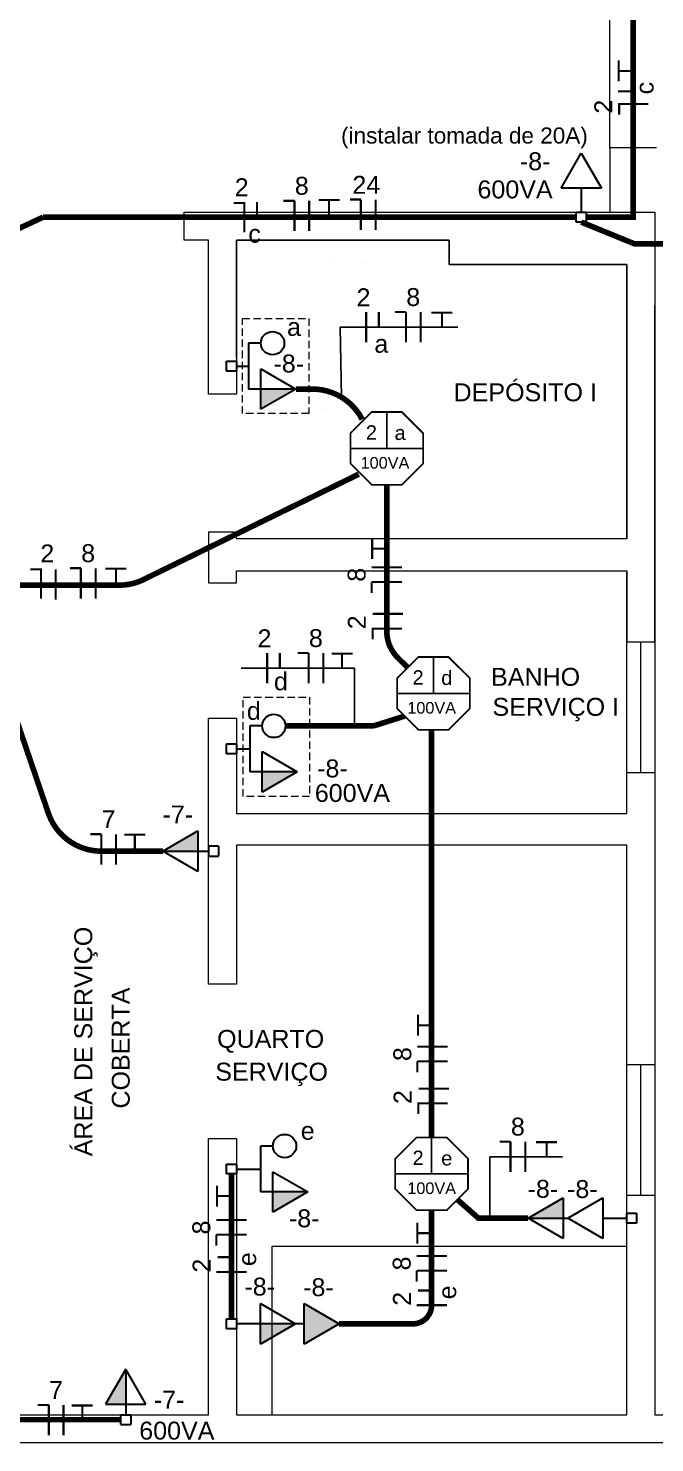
# Model space of a CAD drawing. Header units: millimetres. Extents: x 6597 to 20911, y -10306 to -132.
# Drawn here: x 14846 to 15182, y -6660 to -5903 of the extents above; entities that cross this region are included whole.
import ezdxf

# ---------------------------------------------------------------- set-up
doc = ezdxf.new("R2010")
doc.units = ezdxf.units.MM
doc.header["$LTSCALE"] = 25
doc.header["$MEASUREMENT"] = 0
for name, pattern in [('DASHDOT2', [12.7, 6.35, -3.175, 0, -3.175]), ('Dashed', [0.75, 0.5, -0.25]), ('HIDDEN', [9.525, 6.35, -3.175])]:
    doc.linetypes.add(name, pattern=pattern)
for name, color, linetype in [('CIRCUITOS', 7, 'Continuous'), ('Iluminação1', 1, 'Continuous'), ('MAAI - VEGETAÇÃO', 106, 'Continuous')]:
    doc.layers.add(name, color=color, linetype=linetype)
for name, color, linetype, lineweight in [('EL-Condutos', 5, 'Continuous', 30), ('MAAI - ALVENARIA', 7, 'Continuous', 0), ('P-SIMBOL', 1, 'Continuous', 30), ('TEXTO', 7, 'Continuous', 30), ('TOMADAS', 1, 'Continuous', 20)]:
    doc.layers.add(name, color=color, linetype=linetype, lineweight=lineweight)
doc.styles.add('Arial', font='arial.ttf')

msp = doc.modelspace()

# ---------------------------------------------------------------- hatches: boundary and pattern name
at = {"layer": 'P-SIMBOL', "linetype": 'Continuous'}
for points in [[(14970.98, -6096.12), (14989.73, -6096.12), (14970.98, -6106.94)], [(14971.63, -6301.12), (14990.38, -6301.12), (14971.63, -6311.94)], [(14937.23, -6343.61), (14918.48, -6343.61), (14937.23, -6332.78)], [(14977.41, -6526.12), (14996.16, -6526.12), (14977.41, -6536.94)], [(15132.81, -6540.15), (15114.06, -6540.15), (15132.81, -6529.32)], [(14970.66, -6596.74), (14989.41, -6596.74), (14970.66, -6607.57)], [(14898.55, -6639.78), (14898.55, -6621.03), (14887.72, -6639.78)]]:
    msp.add_hatch(color=256, dxfattribs=at).paths.add_polyline_path(points)
at = {"layer": 'TOMADAS'}
h = msp.add_hatch(color=1, dxfattribs=at)
h.dxf.hatch_style = 1
h.paths.add_polyline_path([(14994.07, -6585.92), (14994.07, -6607.57), (15012.82, -6596.74)])

# ---------------------------------------------------------------- linework, layer by layer
at = {"layer": 'CIRCUITOS'}
for p, q in [((15076.45, -6063), (15013.4, -6063)), ((15013.4, -6063), (15014.17, -6100.51)), ((15021.14, -6245.64), (14960.37, -6245.64)), ((15021.14, -6245.64), (15021.14, -6276.52)), ((15132.48, -6507.29), (15093.51, -6507.29)), ((15093.51, -6507.29), (15093.51, -6540.15))]:
    msp.add_line(p, q, dxfattribs=at)
for points, const_width in [([(15162.52, -5931.35), (15162.52, -5920.1)], 1.11), ([(15162.52, -5925.72), (15170.36, -5925.72)], 1.11), ([(15162.23, -5936.68), (15170.36, -5936.68)], 1.16), ([(15162.23, -5943.47), (15178.49, -5943.47)], 1.16), ([(15162.23, -5943.47), (15178.49, -5943.47)], 1.16), ([(15162.8, -5949.22), (15162.8, -5943.3)], 1.16), ([(14956.34, -5996.49), (14962.25, -5996.49)], 1.16), ([(14962.08, -5995.92), (14962.08, -6012.18)], 1.16), ([(14962.08, -5995.92), (14962.08, -6012.18)], 1.16), ([(14968.87, -5995.92), (14968.87, -6004.05)], 1.16), ([(14983.04, -5995.29), (14988.95, -5995.29)], 1.16), ([(14988.95, -5995.29), (14988.95, -6011.55)], 1.16), ([(14996.82, -5995.29), (14996.82, -6011.55)], 1.16), ([(15001.84, -5994.89), (15013.08, -5994.89)], 1.11), ([(15007.46, -5994.89), (15007.46, -6002.73)], 1.11), ([(15018.59, -5994.6), (15024.5, -5994.6)], 1.16), ([(15024.5, -5994.6), (15024.5, -6010.86)], 1.16), ([(15032.37, -5994.6), (15032.37, -6010.86)], 1.16), ([(15027.31, -6054.87), (15027.31, -6071.13)], 1.16), ([(15027.31, -6054.87), (15027.31, -6071.13)], 1.16), ([(15034.11, -6054.87), (15034.11, -6063)], 1.16), ([(15042.72, -6054.87), (15048.63, -6054.87)], 1.16), ([(15048.63, -6054.87), (15048.63, -6071.13)], 1.16), ([(15056.5, -6054.87), (15056.5, -6071.13)], 1.16), ([(15062.3, -6055.16), (15073.55, -6055.16)], 1.11), ([(15067.92, -6055.16), (15067.92, -6063)], 1.11), ([(15030.52, -6187.16), (15030.52, -6175.91)], 1.11), ([(15030.52, -6181.54), (15038.36, -6181.54)], 1.11), ([(14847.43, -6192.62), (14853.34, -6192.62)], 1.16), ([(14853.17, -6192.05), (14853.17, -6208.31)], 1.16), ([(14853.17, -6192.05), (14853.17, -6208.31)], 1.16), ([(14861.03, -6192.68), (14861.03, -6208.94)], 1.16), ([(14868.63, -6192.04), (14874.54, -6192.04)], 1.16), ([(14874.54, -6192.04), (14874.54, -6208.31)], 1.16), ([(14882.41, -6192.04), (14882.41, -6208.31)], 1.16), ([(14887.7, -6192.34), (14898.94, -6192.34)], 1.11), ([(14893.32, -6192.34), (14893.32, -6200.18)], 1.11), ([(15030.22, -6191.59), (15046.49, -6191.59)], 1.16), ([(15030.22, -6199.45), (15046.49, -6199.45)], 1.16), ([(15030.22, -6205.36), (15030.22, -6199.45)], 1.16), ([(15030.86, -6216.53), (15047.12, -6216.53)], 1.16), ([(15030.23, -6224.39), (15046.49, -6224.39)], 1.16), ([(15030.23, -6224.39), (15046.49, -6224.39)], 1.16), ([(15030.8, -6230.14), (15030.8, -6224.22)], 1.16), ([(14974.28, -6237.51), (14974.28, -6253.77)], 1.16), ([(14974.28, -6237.51), (14974.28, -6253.77)], 1.16), ([(14981.07, -6237.51), (14981.07, -6245.64)], 1.16), ([(14990.56, -6237.51), (14996.48, -6237.51)], 1.16), ([(14996.48, -6237.51), (14996.48, -6253.77)], 1.16), ([(15004.34, -6237.51), (15004.34, -6253.77)], 1.16), ([(15008.77, -6237.8), (15020.01, -6237.8)], 1.11), ([(15014.39, -6237.8), (15014.39, -6245.64)], 1.11), ([(14879.59, -6334.51), (14885.5, -6334.51)], 1.16), ([(14885.5, -6334.51), (14885.5, -6350.78)], 1.16), ([(14893.37, -6334.52), (14893.37, -6350.78)], 1.16), ([(14897.8, -6334.81), (14909.04, -6334.81)], 1.11), ([(14903.42, -6334.81), (14903.42, -6342.65)], 1.11), ([(15055.02, -6442.48), (15055.02, -6431.23)], 1.11), ([(15055.02, -6436.85), (15062.86, -6436.85)], 1.11), ([(15054.72, -6448.3), (15070.99, -6448.3)], 1.16), ([(15054.72, -6456.16), (15070.99, -6456.16)], 1.16), ([(15054.72, -6462.08), (15054.72, -6456.16)], 1.16), ([(15055.36, -6470.8), (15071.62, -6470.8)], 1.16), ([(15054.73, -6478.66), (15070.99, -6478.66)], 1.16), ([(15054.73, -6478.66), (15070.99, -6478.66)], 1.16), ([(15055.3, -6484.4), (15055.3, -6478.49)], 1.16), ([(15098.75, -6499.16), (15104.66, -6499.16)], 1.16), ([(15104.66, -6499.16), (15104.66, -6515.42)], 1.16), ([(15112.52, -6499.16), (15112.52, -6515.42)], 1.16), ([(15118.33, -6499.45), (15129.57, -6499.45)], 1.11), ([(15123.95, -6499.45), (15123.95, -6507.29)], 1.11), ([(14947.36, -6533.96), (14947.36, -6522.72)], 1.11), ([(14947.36, -6528.34), (14955.2, -6528.34)], 1.11), ([(14947.07, -6541.15), (14963.34, -6541.15)], 1.16), ([(15054.67, -6553.79), (15054.67, -6542.54)], 1.11), ([(14947.07, -6549.01), (14963.33, -6549.01)], 1.16), ([(14947.07, -6554.92), (14947.07, -6549.01)], 1.16), ([(15054.67, -6548.17), (15062.51, -6548.17)], 1.11), ([(15054.38, -6560.43), (15070.64, -6560.43)], 1.16), ([(14947.71, -6561.07), (14955.2, -6561.07)], 1.16), ([(14947.07, -6568.94), (14963.34, -6568.94)], 1.16), ([(14947.07, -6568.94), (14963.34, -6568.94)], 1.16), ([(15054.38, -6568.29), (15070.64, -6568.29)], 1.16), ([(15054.38, -6574.21), (15054.38, -6568.29)], 1.16), ([(15055.01, -6578.84), (15062.36, -6578.84)], 1.16), ([(15054.38, -6586.7), (15070.64, -6586.7)], 1.16), ([(15054.38, -6586.7), (15070.64, -6586.7)], 1.16), ([(14851.46, -6640.19), (14857.38, -6640.19)], 1.16), ([(14857.38, -6640.19), (14857.38, -6656.45)], 1.16), ([(14865.24, -6640.19), (14865.24, -6656.45)], 1.16), ([(14869.67, -6640.48), (14880.91, -6640.48)], 1.11), ([(14875.29, -6640.48), (14875.29, -6648.32)], 1.11)]:
    msp.add_lwpolyline(points, dxfattribs=dict(at, const_width=const_width))
at = {"layer": 'EL-Condutos', "const_width": 3}
for points in [[(15145.17, -6004.05), (15170.36, -6004.05), (15170.36, -5851.9)], [(15062.36, -6278.61), (15062.36, -6496.9)], [(14955.2, -6516.47), (14955.2, -6594.09)], [(15114.06, -6540.15), (15087.44, -6540.15), (15076.15, -6530.19)], [(14809.01, -6648.05), (14895.9, -6648.05)]]:
    msp.add_lwpolyline(points, dxfattribs=at)
at = {"layer": 'EL-Condutos', "linetype": 'Dashed', "const_width": 3}
for points in [[(14833.51, -6013.75), (14854.31, -6004.05)], [(15139.86, -6004.05), (14854.31, -6004.05)], [(15142.52, -6006.7), (15171, -6018.33), (15244.53, -6018.33)]]:
    msp.add_lwpolyline(points, dxfattribs=at)
at = {"layer": 'EL-Condutos', "const_width": 3}
for points in [[(14989.73, -6096.12), (14998.55, -6096.12, -0.280878), (15025.22, -6112.38), (15025.22, -6112.38)], [(14825.87, -6201.14), (14895.07, -6201.14, 0.127581), (14909.65, -6197.36), (15023.36, -6141.69)], [(15038.36, -6147.4), (15038.36, -6225.84, 0.199309), (15044.24, -6240), (15049.57, -6245.32)], [(14820.16, -6214.93), (14857.27, -6323.76, 0.31633), (14885.5, -6343.61), (14918.48, -6343.61)], [(14984.13, -6276.52), (15029.74, -6276.52, 0.076901), (15032.76, -6276.05), (15047.92, -6271.25)], [(15062.36, -6535.9), (15062.36, -6586.74, -0.414214), (15052.36, -6596.74), (15012.82, -6596.74)]]:
    msp.add_lwpolyline(points, format="xyb", dxfattribs=at)
at = {"layer": 'Iluminação1'}
for p, q in [((15038.36, -6108.4), (15038.36, -6127.9)), ((15018.86, -6127.9), (15057.86, -6127.9)), ((15063.36, -6239.61), (15063.36, -6259.11)), ((15043.86, -6259.11), (15082.86, -6259.11)), ((15062.36, -6496.9), (15062.36, -6516.4)), ((15042.86, -6516.4), (15081.86, -6516.4))]:
    msp.add_line(p, q, dxfattribs=at)
at = {"layer": 'Iluminação1', "const_width": 0.91}
for points in [[(15030.28, -6108.4), (15018.86, -6119.82), (15018.86, -6135.98), (15030.28, -6147.4), (15046.43, -6147.4), (15057.86, -6135.98), (15057.86, -6119.82), (15046.43, -6108.4)], [(15055.28, -6239.61), (15043.86, -6251.03), (15043.86, -6267.19), (15055.28, -6278.61), (15071.43, -6278.61), (15082.86, -6267.19), (15082.86, -6251.03), (15071.43, -6239.61)], [(15054.28, -6496.9), (15042.86, -6508.32), (15042.86, -6524.48), (15054.28, -6535.9), (15070.43, -6535.9), (15081.86, -6524.48), (15081.86, -6508.32), (15070.43, -6496.9)]]:
    msp.add_lwpolyline(points, close=True, dxfattribs=at)
at = {"layer": 'MAAI - ALVENARIA', "ltscale": 0.025}
msp.add_line((15157.86, -5966.9), (15157.86, -5428.9), dxfattribs=at)
at = {"layer": 'MAAI - ALVENARIA'}
for p, q in [((15182.86, -5966.9), (15157.86, -5966.9)), ((15181.86, -5966.9), (15157.86, -5966.9)), ((15157.86, -5966.9), (15157.86, -6001.4)), ((14929.86, -6016.4), (14929.86, -6001.4)), ((14929.86, -6001.4), (15181.86, -6001.4)), ((15157.86, -6001.4), (15181.86, -6001.4)), ((15181.86, -6001.4), (15181.86, -6086.4)), ((14942.86, -6016.4), (14929.86, -6016.4)), ((14942.86, -6098.82), (14942.86, -6016.4)), ((14957.86, -6079.4), (14957.86, -6016.4)), ((14957.86, -6016.4), (15071.86, -6016.4)), ((15071.86, -6016.4), (14957.86, -6016.4)), ((14957.86, -6016.4), (14957.86, -6098.82)), ((15071.86, -6016.4), (15071.86, -6029.4)), ((15071.86, -6029.4), (15071.86, -6016.4)), ((15071.86, -6029.4), (15166.86, -6029.4)), ((15166.86, -6029.4), (15071.86, -6029.4)), ((15166.86, -6029.4), (15166.86, -6079.4)), ((15166.86, -6086.4), (15166.86, -6029.4)), ((15166.86, -6176.4), (15166.86, -6051.52)), ((15166.86, -6051.52), (15166.86, -6176.4)), ((15181.86, -6231.4), (15181.86, -6051.52)), ((15181.86, -6051.52), (15181.86, -6340.4)), ((15166.86, -6176.4), (15166.86, -6079.4)), ((15181.86, -6086.4), (15181.86, -6086.4)), ((14957.86, -6098.82), (14942.86, -6098.82)), ((14957.86, -6172.82), (14942.94, -6172.82)), ((14942.94, -6172.82), (14942.94, -6176.4)), ((14957.86, -6176.4), (14957.86, -6172.82)), ((14942.94, -6176.4), (14942.86, -6193.4)), ((14957.86, -6176.4), (14957.94, -6176.4)), ((14957.94, -6176.4), (14957.86, -6176.4)), ((14957.86, -6176.4), (14957.86, -6176.4)), ((15166.86, -6176.4), (14957.86, -6176.4)), ((14942.86, -6193.4), (14942.86, -6193.4)), ((14942.86, -6193.4), (14942.86, -6199.82)), ((14957.86, -6199.82), (14957.86, -6193.4)), ((14957.86, -6193.4), (14957.86, -6193.4)), ((14957.86, -6193.4), (15166.86, -6193.4)), ((15166.86, -6193.4), (15166.86, -6231.4)), ((15166.86, -6323.4), (15166.86, -6193.4)), ((14942.86, -6199.82), (14957.86, -6199.82)), ((14942.86, -6414.82), (14942.86, -6272.4)), ((14942.86, -6272.4), (14957.86, -6272.4)), ((14957.86, -6272.4), (14957.86, -6323.4)), ((14998.2, -6299.22), (14998.22, -6299.21)), ((14957.86, -6323.4), (15166.86, -6323.4)), ((15166.86, -6340.4), (14957.86, -6340.4)), ((14957.86, -6340.4), (14957.86, -6414.82)), ((15166.86, -6645.4), (15166.86, -6340.4)), ((15181.86, -6340.4), (15181.86, -6645.4)), ((14957.86, -6414.82), (14942.86, -6414.82)), ((14942.86, -6638.4), (14942.86, -6497.4)), ((14942.86, -6497.4), (14957.86, -6497.4)), ((14957.86, -6497.4), (14957.86, -6645.4)), ((14942.86, -6645.4), (14942.86, -6575.4)), ((14942.86, -6645.4), (14942.86, -6638.4)), ((14669.86, -6645.4), (14942.86, -6645.4)), ((14669.86, -6645.4), (14942.86, -6645.4)), ((14957.86, -6645.4), (15166.86, -6645.4)), ((15181.86, -6645.4), (15528.86, -6645.4)), ((15548.86, -6660.4), (9533.86, -6660.4))]:
    msp.add_line(p, q, dxfattribs=at)
at = {"layer": 'MAAI - ALVENARIA', "ltscale": 0.0125}
for p, q in [((15166.86, -6231.4), (15181.86, -6231.4)), ((15174.36, -6301.4), (15174.36, -6231.4)), ((15166.86, -6301.4), (15181.86, -6301.4)), ((15166.86, -6457.9), (15181.86, -6457.9)), ((15174.36, -6527.9), (15174.36, -6457.9)), ((15166.86, -6527.9), (15181.86, -6527.9))]:
    msp.add_line(p, q, dxfattribs=at)
at = {"layer": 'MAAI - ALVENARIA', "color": 3}
msp.add_lwpolyline([(14976.86, -6555.4), (14976.86, -6645.4), (15166.86, -6645.4), (15166.86, -6555.4)], close=True, dxfattribs=at)
at = {"layer": 'MAAI - VEGETAÇÃO', "linetype": 'Continuous', "transparency": 33554559}
for p, q in [((15009.85, -6028.46), (15009.85, -6028.46)), ((15024.57, -6028.82), (15024.57, -6028.82)), ((15003.42, -6106.46), (15003.42, -6106.46)), ((15024.57, -6106.82), (15024.57, -6106.82))]:
    msp.add_line(p, q, dxfattribs=at)
at = {"layer": 'P-SIMBOL'}
for p, q in [((15131.69, -5988.6), (15142.51, -5969.85)), ((15142.51, -5969.85), (15153.34, -5988.6)), ((15153.34, -5988.6), (15131.69, -5988.6)), ((15142.51, -5988.6), (15142.51, -6001.4)), ((15139.86, -6001.4), (15145.17, -6001.4)), ((15139.86, -6006.7), (15139.86, -6001.4)), ((15145.17, -6006.7), (15139.86, -6006.7)), ((15145.17, -6001.4), (15145.17, -6006.7)), ((14964.28, -6071.52), (14964.28, -6096.12)), ((14970.98, -6071.52), (14964.28, -6071.52)), ((14952.55, -6086.47), (14952.55, -6081.17)), ((14952.55, -6081.17), (14957.86, -6081.17)), ((14957.86, -6081.17), (14957.86, -6086.47)), ((14957.86, -6086.47), (14952.55, -6086.47)), ((14957.86, -6083.82), (14964.28, -6083.82)), ((14970.98, -6106.94), (14970.98, -6085.29)), ((14970.98, -6085.29), (14989.73, -6096.12)), ((14970.98, -6096.12), (14964.28, -6096.12)), ((14989.73, -6096.12), (14970.98, -6096.12)), ((14989.73, -6096.12), (14970.98, -6106.94)), ((14964.93, -6276.52), (14964.93, -6301.12)), ((14971.63, -6276.52), (14964.93, -6276.52)), ((14952.55, -6291.47), (14952.55, -6286.17)), ((14952.55, -6286.17), (14957.86, -6286.17)), ((14957.86, -6286.17), (14957.86, -6291.47)), ((14957.86, -6291.47), (14952.55, -6291.47)), ((14957.86, -6288.82), (14964.93, -6288.82)), ((14971.63, -6290.29), (14990.38, -6301.12)), ((14971.63, -6311.94), (14971.63, -6290.29)), ((14971.63, -6301.12), (14964.93, -6301.12)), ((14990.38, -6301.12), (14971.63, -6301.12)), ((14990.38, -6301.12), (14971.63, -6311.94)), ((14918.48, -6343.61), (14937.23, -6332.78)), ((14937.23, -6332.78), (14937.23, -6354.43)), ((14918.48, -6343.61), (14937.23, -6343.61)), ((14937.23, -6354.43), (14918.48, -6343.61)), ((14937.23, -6343.61), (14942.86, -6343.61)), ((14942.86, -6340.96), (14942.86, -6346.26)), ((14948.16, -6340.96), (14942.86, -6340.96)), ((14942.86, -6346.26), (14948.16, -6346.26)), ((14948.16, -6340.96), (14948.16, -6346.26)), ((14970.71, -6501.52), (14970.71, -6526.12)), ((14977.41, -6501.52), (14970.71, -6501.52)), ((14952.55, -6516.47), (14952.55, -6511.17)), ((14952.55, -6511.17), (14957.86, -6511.17)), ((14957.86, -6511.17), (14957.86, -6516.47)), ((14957.86, -6513.82), (14970.71, -6513.82)), ((14957.86, -6516.47), (14952.55, -6516.47)), ((14977.41, -6536.94), (14977.41, -6515.29)), ((14977.41, -6515.29), (14996.16, -6526.12)), ((14977.41, -6526.12), (14970.71, -6526.12)), ((14996.16, -6526.12), (14977.41, -6526.12)), ((14996.16, -6526.12), (14977.41, -6536.94)), ((15114.06, -6540.15), (15132.81, -6529.32)), ((15132.81, -6529.32), (15132.81, -6550.97)), ((15135.3, -6540.15), (15154.05, -6529.32)), ((15154.05, -6529.32), (15154.05, -6550.97)), ((15114.06, -6540.15), (15132.81, -6540.15)), ((15132.81, -6550.97), (15114.06, -6540.15)), ((15132.81, -6540.15), (15135.3, -6540.15)), ((15154.05, -6550.97), (15135.3, -6540.15)), ((15154.05, -6540.15), (15166.86, -6540.15)), ((15166.86, -6542.8), (15166.86, -6537.49)), ((15166.86, -6537.49), (15172.16, -6537.49)), ((15172.16, -6542.8), (15166.86, -6542.8)), ((15172.16, -6537.49), (15172.16, -6542.8)), ((14970.66, -6607.57), (14970.66, -6585.92)), ((14970.66, -6585.92), (14989.41, -6596.74)), ((14994.07, -6585.92), (15012.82, -6596.74)), ((14994.07, -6607.57), (14994.07, -6585.92)), ((14952.55, -6599.4), (14952.55, -6594.09)), ((14952.55, -6594.09), (14957.86, -6594.09)), ((14957.86, -6594.09), (14957.86, -6599.4)), ((14970.66, -6596.74), (14957.86, -6596.74)), ((14989.41, -6596.74), (14970.66, -6596.74)), ((14989.41, -6596.74), (14970.66, -6607.57)), ((14989.41, -6596.74), (14970.66, -6607.57)), ((14994.07, -6596.74), (14981.27, -6596.74)), ((15012.82, -6596.74), (14994.07, -6607.57)), ((14957.86, -6599.4), (14952.55, -6599.4)), ((14898.55, -6621.03), (14887.72, -6639.78)), ((14898.55, -6621.03), (14898.55, -6639.78)), ((14909.38, -6639.78), (14898.55, -6621.03)), ((14887.72, -6639.78), (14909.38, -6639.78)), ((14898.55, -6639.78), (14898.55, -6645.4)), ((14895.9, -6645.4), (14901.2, -6645.4)), ((14895.9, -6650.7), (14895.9, -6645.4)), ((14895.9, -6650.7), (14901.2, -6650.7)), ((14901.2, -6645.4), (14901.2, -6650.7))]:
    msp.add_line(p, q, dxfattribs=at)
for centre in [(14977.23, -6071.52), (14977.88, -6276.52), (14983.66, -6501.52)]:
    msp.add_circle(centre, 6.25, dxfattribs=at)
at = {"layer": 'TOMADAS', "linetype": 'HIDDEN', "ltscale": 0.025}
for points in [[(14996.69, -6058.35), (14996.69, -6109.28), (14961.07, -6109.28), (14961.07, -6058.35)], [(14997.02, -6261.05), (14997.02, -6314.28), (14961.39, -6314.28), (14961.39, -6261.05)]]:
    msp.add_lwpolyline(points, close=True, dxfattribs=at)

# ---------------------------------------------------------------- texts
at = {"layer": 'CIRCUITOS', "linetype": 'DASHDOT2', "style": 'Arial'}
for s, p in [('c', (15181.25, -5938.29)), ('2', (15159.13, -5948.62)), ('8', (15026.98, -6199.29)), ('2', (15027.13, -6224.76)), ('8', (15051.48, -6456)), ('2', (15051.63, -6479.02)), ('8', (14943.83, -6548.85)), ('e', (14968.36, -6565.84)), ('2', (14943.98, -6569.3)), ('8', (15051.13, -6568.13)), ('2', (15051.28, -6587.06)), ('e', (15075.52, -6583.6))]:
    msp.add_text(s, height=9.6, rotation=90, dxfattribs=at).set_placement(p)
for s, height, p in [('(instalar tomada de 20A)', 8.64, (15013.87, -5964.63)), ('-8-', 9.6, (15109.62, -5978.91)), ('2', 9.6, (14956.94, -5992.82)), ('8', 9.6, (14989.11, -5992.04)), ('24', 9.6, (15019.94, -5991.53)), ('600VA', 9.6, (15086.93, -5993.99)), ('c', 9.6, (14964.22, -6017.71)), ('2', 9.6, (15022.17, -6051.78)), ('8', 9.6, (15048.79, -6051.63)), ('a', 9.6, (14984.94, -6067.65)), ('a', 9.6, (15031.71, -6076.66)), ('-8-', 9.6, (14977.67, -6087.22)), ('2', 7.68, (15027.15, -6123.18)), ('a', 7.68, (15042.51, -6123.39)), ('100VA', 6.221, (15024.36, -6138.72)), ('2', 9.6, (14852.81, -6188.95)), ('8', 9.6, (14874.7, -6188.8)), ('2', 9.6, (14969.13, -6234.41)), ('8', 9.6, (14996.64, -6234.27)), ('d', 9.6, (14977.92, -6257.44)), ('2', 7.68, (15052.15, -6254.39)), ('d', 7.68, (15067.51, -6254.6)), ('d', 9.6, (14963.41, -6273.25)), ('100VA', 6.221, (15049.36, -6269.93)), ('-8-', 9.6, (15001.06, -6304.07)), ('600VA', 9.6, (14999.82, -6317.23)), ('7', 9.6, (14885.66, -6331.27)), ('-7-', 9.6, (14918.26, -6328.74)), ('e', 9.6, (14992.28, -6498.15)), ('8', 9.6, (15104.82, -6495.92)), ('2', 7.68, (15052.15, -6511.68)), ('e', 7.68, (15067.51, -6511.89)), ('100VA', 6.221, (15049.36, -6527.22)), ('-8-', 9.6, (15113.77, -6529.23)), ('-8-', 9.6, (15134.9, -6529.34)), ('-8-', 9.6, (14985.96, -6545.03)), ('-8-', 9.6, (14962.1, -6581.6)), ('-8-', 9.6, (14993.54, -6581.91)), ('7', 9.6, (14857.54, -6636.95)), ('-7-', 9.6, (14913.54, -6642.21)), ('600VA', 9.6, (14905.79, -6658.72))]:
    msp.add_text(s, height=height, dxfattribs=at).set_placement(p)
at = {"layer": 'TEXTO', "linetype": 'DASHDOT2', "style": 'Arial'}
for s, p in [('DEPÓSITO I', (15074.14, -6102.65)), ('BANHO', (15094.22, -6255.03)), ('SERVIÇO I', (15094.96, -6271.11)), ('QUARTO', (14947.48, -6448.93)), ('SERVIÇO', (14946.51, -6466.49))]:
    msp.add_text(s, height=9.6, dxfattribs=at).set_placement(p)
for s, p in [('ÁREA DE SERVIÇO', (14880.61, -6507.01)), ('COBERTA', (14900.67, -6481.43))]:
    msp.add_text(s, height=9.6, rotation=90, dxfattribs=at).set_placement(p)

doc.saveas('drawing.dxf')
